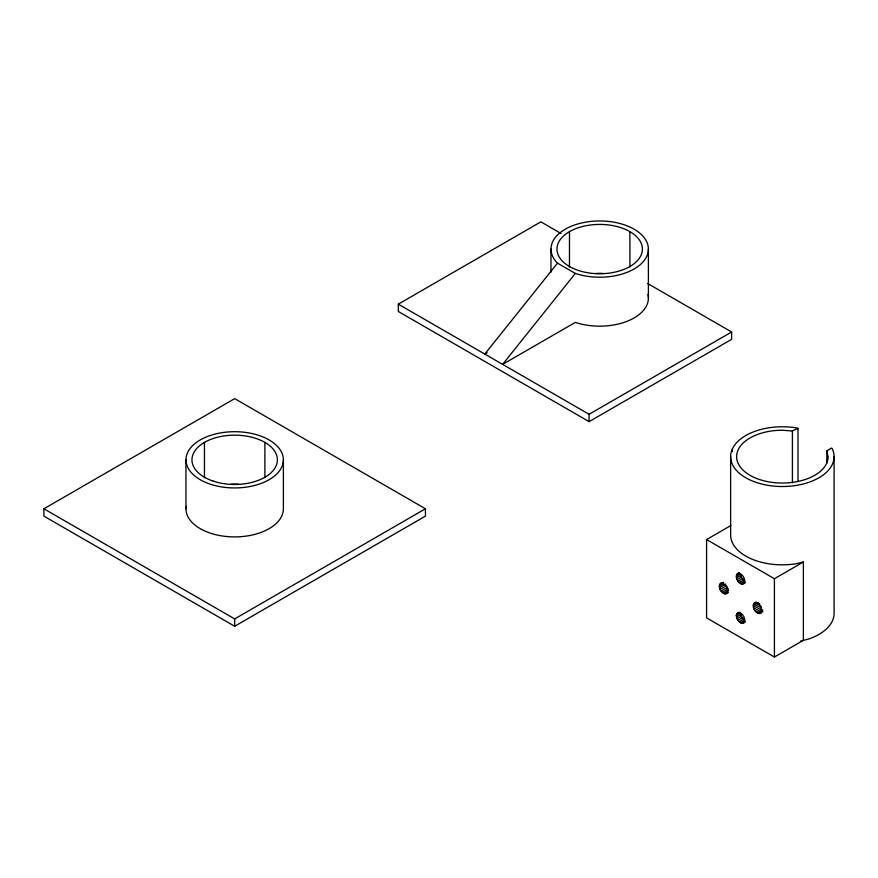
<?xml version="1.0" encoding="UTF-8"?>
<svg xmlns="http://www.w3.org/2000/svg" width="878" height="878" viewBox="0 0 878 878"><rect width="100%" height="100%" fill="white"/><g stroke="black" fill="none" stroke-linecap="round" stroke-linejoin="round"><path stroke-width="1.32" d="M728.114 592.705L726.029 593.912C721.475 593.967 717.776 587.569 720.114 583.65L722.188 582.454M745.115 582.893L742.986 584.111C738.431 584.177 734.732 577.779 737.07 573.861L739.188 572.632M736.258 615.434L738.003 612.482C742.568 612.416 746.267 618.814 743.929 622.732L742.986 623.281C739.035 623.413 736.488 618.957 736.258 615.434L740.494 612.987L741.306 616.334L744.742 620.329L740.494 622.776M754.97 602.692C759.525 602.626 763.223 609.025 760.886 612.943L759.953 613.492C755.387 613.546 751.689 607.148 754.026 603.23L756.112 602.034M726.973 593.363C729.3 589.445 725.612 583.047 721.047 583.113M743.929 583.574C746.267 579.656 742.568 573.257 738.003 573.323M647.986 294.36A48.718 28.129 0 0 1 626.749 321.425A48.718 28.129 0 0 1 575.331 322.391L502.622 364.37L575.331 273.442A48.718 28.129 0 0 0 647.657 253.962A48.718 28.129 0 0 0 591.234 221.388A48.718 28.129 0 0 0 557.497 263.148L484.788 354.075L487.136 352.726M43.9 508.779L234.678 398.634L425.446 508.779L425.446 516.121L234.678 626.255L43.9 516.121L43.9 508.779L234.678 618.913L425.446 508.779M647.514 283.418L731.637 331.994L731.637 339.336L589.094 421.638L398.316 311.492L398.316 304.15L540.87 221.849L561.009 233.482M398.316 304.15L589.094 414.295L731.637 331.994M826.78 463.101L826.78 450.842L831.685 448.01L832.333 448.91A51.736 29.874 0 0 1 786.875 486.401A51.736 29.874 0 0 1 730.825 454.036A51.736 29.874 0 0 1 795.753 427.795L797.992 428.321L797.992 481.451M730.628 456.637L730.628 534.965A51.736 29.874 0 0 0 795.753 563.819L803.381 561.997L803.381 640.314L774.418 657.04L706.581 617.882L706.581 539.553L730.913 525.505M719.51 584.671L723.659 582.268M736.466 574.881L739.649 573.038M719.301 586.065L723.461 583.661M736.258 576.275L740.494 573.828L741.306 577.164L744.742 581.17L740.494 583.618M719.51 587.689L725.744 584.1M736.466 577.9L740.703 575.452M720.114 589.401L726.347 585.813L727.28 587.437L721.047 591.026M737.07 579.612L741.306 577.164M738.003 581.236L742.25 578.789M722.232 592.409L728.466 588.809M739.188 582.619L743.425 580.171M723.538 593.407L728.74 590.4M724.855 593.923L727.972 592.123M741.811 584.133L744.994 582.29M706.581 539.553L774.418 578.723L803.381 561.997M736.466 614.04L739.649 612.207M753.423 604.251L756.54 602.451M753.214 605.644L758.416 602.637M736.466 617.069L740.703 614.622M753.423 607.269L759.668 603.669M737.07 618.781L741.306 616.334M754.026 608.992L760.26 605.381L761.204 607.005L754.97 610.616M738.003 620.406L742.25 617.958M739.188 621.778L743.425 619.33M756.145 611.988L761.347 608.992M757.462 612.987L762.653 609.98M741.811 623.292L744.994 621.459M758.768 613.502L762.927 611.099M742.986 623.281L745.115 622.052M759.953 613.492L762.027 612.284M826.78 450.842L828.108 456.637A45.744 26.406 0 0 1 782.364 483.054A45.744 26.406 0 0 1 736.62 456.637A45.744 26.406 0 0 1 782.364 430.231L792.406 430.999L797.992 428.321M800.835 640.929L808.232 639.162A51.736 29.874 0 0 0 834.1 613.294L834.1 456.637M557.497 263.148L575.331 273.442M792.406 430.999L792.406 482.757M774.418 578.723L774.418 657.04M732.395 448.91L732.395 451.61M648.403 249.078L648.403 298.037M629.899 231.638L629.899 267M589.094 414.295L589.094 421.638M569.482 231.638L569.482 267M550.978 249.078L550.978 272.202M283.385 459.82A48.718 28.129 0 0 1 210.314 484.173A48.718 28.129 0 0 1 210.314 435.466A48.718 28.129 0 0 1 283.385 459.82L283.385 508.779A48.718 28.129 0 0 1 232.56 536.875A48.718 28.129 0 0 1 186.147 506.332M264.882 442.38L264.882 477.742M234.678 618.913L234.678 626.255M204.464 442.38L204.464 477.742M185.96 459.82L185.96 508.779M230.958 484.206A42.715 24.661 0 0 1 238.388 484.206M595.975 273.464A42.715 24.661 0 0 1 603.405 273.464M213.31 481.177A42.715 24.661 0 0 0 277.393 459.82A42.715 24.661 0 0 0 213.31 438.462A42.715 24.661 0 0 0 213.31 481.177M569.482 266.517A42.715 24.661 0 0 0 640.951 255.465A42.715 24.661 0 0 0 588.633 225.262A42.715 24.661 0 0 0 569.482 266.517"/></g></svg>
